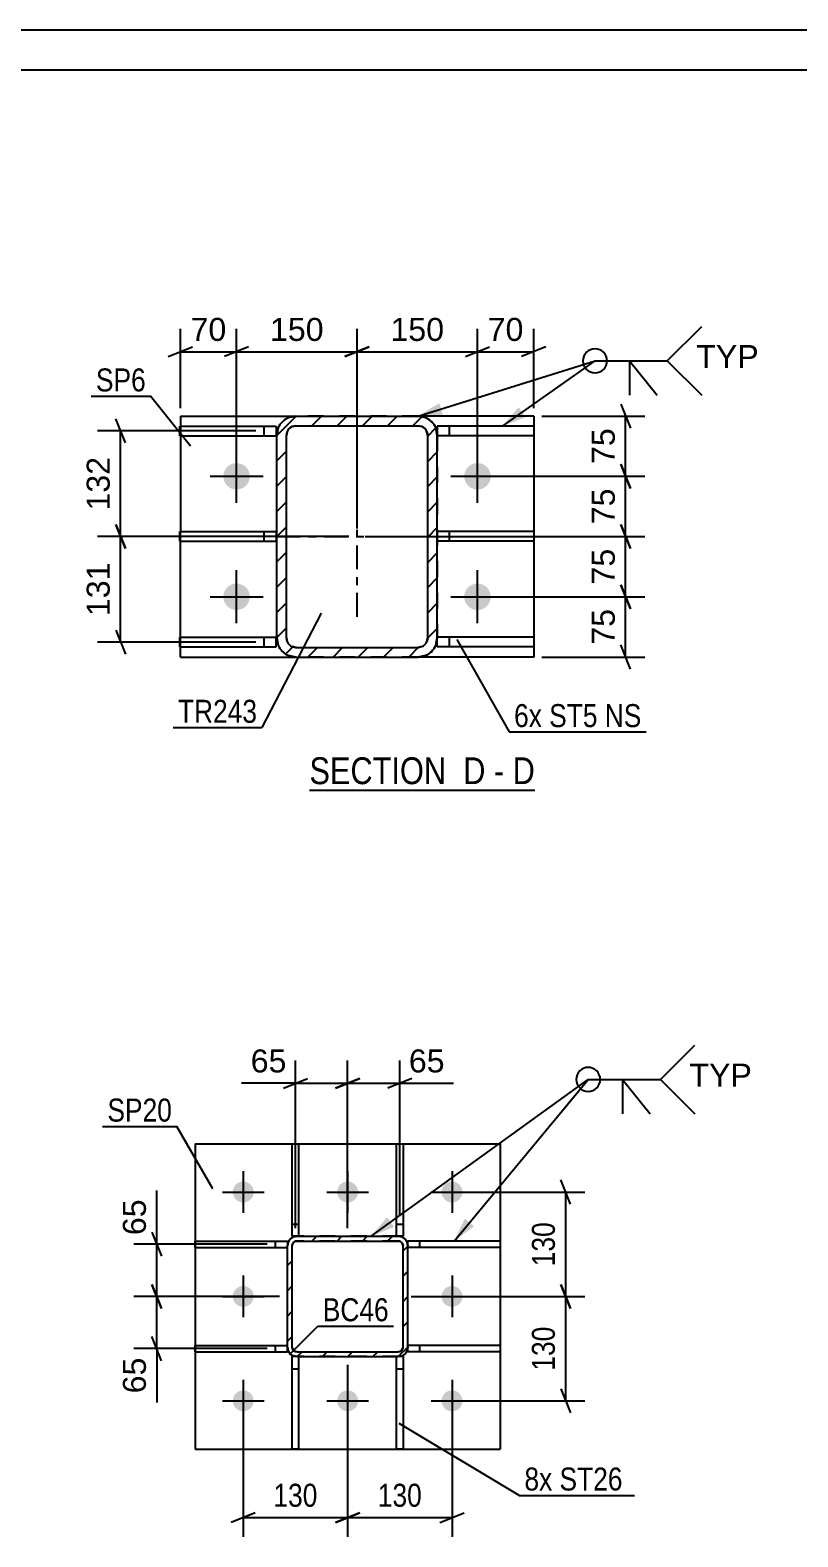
# Model space of a CAD drawing. Header units: millimetres. Extents: x 0 to 841, y 0 to 594.
# Drawn here: x 483.8 to 579.4, y 406.4 to 594 of the extents above; entities that cross this region are included whole.
import ezdxf

# ---------------------------------------------------------------- set-up
doc = ezdxf.new("R2010")
doc.units = ezdxf.units.MM
doc.linetypes.add('DXK_LINE_DOT2', pattern=[3.9198, 1.9599, -1.9599])
doc.linetypes.add('DXK_LINE_DOT3', pattern=[5.9187, 2.979, -0.9799, 0.9799, -0.9799])
doc.styles.add('Arial', font='arial.ttf', dxfattribs={"height": 0.2})
doc.styles.add('Arial Narrow', font='ARIALN.TTF', dxfattribs={"height": 0.2})

# ---------------------------------------------------------------- blocks, each defined once
blk = doc.blocks.new('Unknown-318891679-1129')
at = {"color": 5, "linetype": 'Continuous'}
for p, q in [((841, 594), (0, 594)), ((836, 589), (5, 589))]:
    blk.add_line(p, q, dxfattribs=at)
blk = doc.blocks.new('Unknown-318891679-14 - 6816')
at = {"color": 6, "linetype": 'Continuous'}
blk.add_line((518.62, 499.36), (546.69, 499.36), dxfattribs=at)
at = {"color": 0, "linetype": 'Continuous'}
for points in [[(536.72, 500.11), (536.72, 503.61), (518.62, 503.61), (518.62, 500.11)], [(540.54, 500.11), (540.54, 503.61), (537.77, 503.61), (537.77, 500.11)], [(542.87, 500.11), (542.87, 503.61), (541.59, 503.61), (541.59, 500.11)], [(546.69, 500.11), (546.69, 503.61), (543.92, 503.61), (543.92, 500.11)]]:
    blk.add_wipeout(points, dxfattribs=at)
at = {"color": 7, "linetype": 'Continuous', "style": 'Arial Narrow'}
for s, p in [('SECTION ', (518.62, 500.11)), ('D', (537.77, 500.11)), ('D', (543.92, 500.11)), ('-', (541.59, 500.11))]:
    blk.add_text(s, height=3.34, dxfattribs=at).set_placement(p)
blk = doc.blocks.new('Part-318891679-2242 - 2132')
at = {"color": 2, "linetype": 'Continuous'}
for p, q in [((516.47, 417.32), (516.47, 428.82)), ((517.07, 428.82), (516.47, 428.82)), ((517.27, 428.82), (517.27, 417.32)), ((517.27, 417.32), (516.47, 417.32))]:
    blk.add_line(p, q, dxfattribs=at)
at = {"color": 7, "linetype": 'DXK_LINE_DOT2'}
for p, q in [((517.27, 428.82), (517.07, 428.82)), ((516.47, 427.32), (517.27, 427.32))]:
    blk.add_line(p, q, dxfattribs=at)
blk = doc.blocks.new('Part-318891679-2154 - 2132')
at = {"linetype": 'Continuous'}
h = blk.add_hatch(dxfattribs=at)
h.set_pattern_fill('', scale=0.7, style=0, pattern_type=0)
h.set_pattern_definition([(45, (529.6701, 428.8222), (-1.57154, 1.57154), [])])
h.paths.add_polyline_path([(517.07, 428.82), (529.67, 428.82), (530.13, 428.91), (530.52, 429.17), (530.78, 429.56), (530.87, 430.02), (530.87, 442.62), (530.78, 443.08), (530.52, 443.47), (530.13, 443.73), (529.67, 443.82), (517.07, 443.82), (516.61, 443.73), (516.22, 443.47), (515.96, 443.08), (515.87, 442.62), (515.87, 430.02), (515.96, 429.56), (516.22, 429.17), (516.61, 428.91)])
h.paths.add_polyline_path([(516.52, 429.79), (516.47, 430.02), (516.47, 442.62), (516.52, 442.85), (516.65, 443.05), (516.84, 443.18), (517.07, 443.22), (529.67, 443.22), (529.9, 443.18), (530.09, 443.05), (530.22, 442.85), (530.27, 442.62), (530.27, 430.02), (530.22, 429.79), (530.09, 429.6), (529.9, 429.47), (529.67, 429.42), (517.07, 429.42), (516.84, 429.47), (516.65, 429.6)])
at = {"color": 7, "linetype": 'DXK_LINE_DOT2'}
for p, q in [((515.87, 442.62), (515.96, 443.08)), ((516.52, 442.85), (516.47, 442.62)), ((516.65, 443.05), (516.52, 442.85)), ((516.61, 443.73), (517.07, 443.82)), ((516.84, 443.18), (516.65, 443.05)), ((517.07, 443.22), (516.84, 443.18)), ((529.67, 443.82), (517.07, 443.82)), ((529.67, 443.22), (517.07, 443.22)), ((529.67, 443.82), (530.13, 443.73)), ((529.9, 443.18), (529.67, 443.22)), ((530.09, 443.05), (529.9, 443.18)), ((530.22, 442.85), (530.09, 443.05)), ((530.27, 442.62), (530.22, 442.85)), ((530.78, 443.08), (530.87, 442.62)), ((515.87, 430.02), (515.87, 442.62)), ((516.47, 430.02), (516.47, 442.62)), ((530.27, 430.02), (530.27, 442.62)), ((530.87, 430.02), (530.87, 442.62)), ((515.96, 429.56), (515.87, 430.02)), ((516.47, 430.02), (516.52, 429.79)), ((516.52, 429.79), (516.65, 429.6)), ((530.09, 429.6), (530.22, 429.79)), ((530.22, 429.79), (530.27, 430.02)), ((530.87, 430.02), (530.78, 429.56)), ((517.07, 428.82), (516.61, 428.91)), ((516.65, 429.6), (516.84, 429.47)), ((516.84, 429.47), (517.07, 429.42)), ((517.07, 429.42), (529.67, 429.42)), ((529.67, 428.82), (517.07, 428.82)), ((529.67, 429.42), (529.9, 429.47)), ((530.13, 428.91), (529.67, 428.82)), ((529.9, 429.47), (530.09, 429.6))]:
    blk.add_line(p, q, dxfattribs=at)
at = {"color": 2, "linetype": 'Continuous'}
for p, q in [((515.96, 443.08), (515.87, 442.62)), ((516.47, 442.62), (516.52, 442.85)), ((516.52, 442.85), (516.65, 443.05)), ((517.07, 443.82), (516.61, 443.73)), ((516.65, 443.05), (516.84, 443.18)), ((516.84, 443.18), (517.07, 443.22)), ((517.07, 443.82), (529.67, 443.82)), ((517.07, 443.22), (529.67, 443.22)), ((530.13, 443.73), (529.67, 443.82)), ((529.67, 443.22), (529.9, 443.18)), ((529.9, 443.18), (530.09, 443.05)), ((530.09, 443.05), (530.22, 442.85)), ((530.22, 442.85), (530.27, 442.62)), ((530.87, 442.62), (530.78, 443.08)), ((515.87, 430.02), (515.87, 442.62)), ((516.47, 430.02), (516.47, 442.62)), ((530.27, 430.02), (530.27, 442.62)), ((530.87, 430.02), (530.87, 442.62)), ((515.87, 430.02), (515.96, 429.56)), ((516.52, 429.79), (516.47, 430.02)), ((516.65, 429.6), (516.52, 429.79)), ((530.22, 429.79), (530.09, 429.6)), ((530.27, 430.02), (530.22, 429.79)), ((530.78, 429.56), (530.87, 430.02)), ((516.61, 428.91), (517.07, 428.82)), ((516.84, 429.47), (516.65, 429.6)), ((517.07, 429.42), (516.84, 429.47)), ((517.07, 429.42), (529.67, 429.42)), ((517.07, 428.82), (529.67, 428.82)), ((529.9, 429.47), (529.67, 429.42)), ((529.67, 428.82), (530.13, 428.91)), ((530.09, 429.6), (529.9, 429.47))]:
    blk.add_line(p, q, dxfattribs=at)
at = {"color": 7, "linetype": 'DXK_LINE_DOT3'}
blk.add_line((523.37, 436.32), (523.37, 436.32), dxfattribs=at)
at = {"color": 7, "linetype": 'DXK_LINE_DOT2'}
for centre, start, end in [((517.07, 442.62), 112.5, 157.5), ((529.67, 442.62), 22.5, 67.5), ((517.07, 430.02), 202.5, 247.5), ((529.67, 430.02), 292.5, 337.5)]:
    blk.add_arc(centre, 1.2, start, end, dxfattribs=at)
at = {"color": 2, "linetype": 'Continuous'}
for centre, start, end in [((517.07, 442.62), 112.5, 157.5), ((529.67, 442.62), 22.5, 67.5), ((517.07, 430.02), 202.5, 247.5), ((529.67, 430.02), 292.5, 337.5)]:
    blk.add_arc(centre, 1.2, start, end, dxfattribs=at)
blk = doc.blocks.new('Part-318891679-2247 - 2132')
at = {"color": 2, "linetype": 'Continuous'}
for p, q in [((529.47, 443.82), (529.47, 455.32)), ((529.47, 455.32), (530.27, 455.32)), ((530.27, 455.32), (530.27, 443.82)), ((530.27, 443.82), (529.67, 443.82))]:
    blk.add_line(p, q, dxfattribs=at)
at = {"color": 7, "linetype": 'DXK_LINE_DOT2'}
for p, q in [((529.47, 445.32), (530.27, 445.32)), ((529.67, 443.82), (529.47, 443.82))]:
    blk.add_line(p, q, dxfattribs=at)
blk = doc.blocks.new('Part-318891679-2171 - 2132')
at = {"color": 2, "linetype": 'Continuous'}
for p, q in [((504.37, 455.32), (542.37, 455.32)), ((504.37, 455.32), (504.37, 417.32)), ((542.37, 455.32), (542.37, 417.32)), ((504.37, 417.32), (542.37, 417.32))]:
    blk.add_line(p, q, dxfattribs=at)
blk = doc.blocks.new('Part-318891679-2237 - 2132')
at = {"color": 2, "linetype": 'Continuous'}
for p, q in [((529.47, 417.32), (529.47, 428.82)), ((530.27, 428.82), (529.67, 428.82)), ((530.27, 428.82), (530.27, 417.32)), ((530.27, 417.32), (529.47, 417.32))]:
    blk.add_line(p, q, dxfattribs=at)
at = {"color": 7, "linetype": 'DXK_LINE_DOT2'}
for p, q in [((529.67, 428.82), (529.47, 428.82)), ((529.47, 427.32), (530.27, 427.32))]:
    blk.add_line(p, q, dxfattribs=at)
blk = doc.blocks.new('Part-318891679-2252 - 2132')
at = {"color": 2, "linetype": 'Continuous'}
for p, q in [((516.47, 443.82), (516.47, 455.32)), ((516.47, 455.32), (517.27, 455.32)), ((517.27, 455.32), (517.27, 443.82)), ((517.07, 443.82), (516.47, 443.82))]:
    blk.add_line(p, q, dxfattribs=at)
at = {"color": 7, "linetype": 'DXK_LINE_DOT2'}
for p, q in [((516.47, 445.32), (517.27, 445.32)), ((517.27, 443.82), (517.07, 443.82))]:
    blk.add_line(p, q, dxfattribs=at)
blk = doc.blocks.new('Part-318891679-2257 - 2132')
at = {"color": 2, "linetype": 'Continuous'}
for p, q in [((542.37, 430.22), (530.87, 430.22)), ((530.87, 429.42), (530.87, 430.02)), ((542.37, 430.22), (542.37, 429.42)), ((542.37, 429.42), (530.87, 429.42))]:
    blk.add_line(p, q, dxfattribs=at)
at = {"color": 7, "linetype": 'DXK_LINE_DOT2'}
for p, q in [((530.87, 430.02), (530.87, 430.22)), ((532.37, 429.42), (532.37, 430.22))]:
    blk.add_line(p, q, dxfattribs=at)
blk = doc.blocks.new('Part-318891679-2262 - 2132')
at = {"color": 2, "linetype": 'Continuous'}
for p, q in [((542.37, 443.22), (530.87, 443.22)), ((530.87, 442.62), (530.87, 443.22)), ((542.37, 443.22), (542.37, 442.42)), ((542.37, 442.42), (530.87, 442.42))]:
    blk.add_line(p, q, dxfattribs=at)
at = {"color": 7, "linetype": 'DXK_LINE_DOT2'}
for p, q in [((532.37, 442.42), (532.37, 443.22)), ((530.87, 442.42), (530.87, 442.62))]:
    blk.add_line(p, q, dxfattribs=at)
blk = doc.blocks.new('Part-318891679-2267 - 2132')
at = {"color": 2, "linetype": 'Continuous'}
for p, q in [((504.37, 429.42), (504.37, 430.22)), ((504.37, 430.22), (515.87, 430.22)), ((515.87, 429.42), (515.87, 430.02)), ((504.37, 429.42), (515.87, 429.42))]:
    blk.add_line(p, q, dxfattribs=at)
at = {"color": 7, "linetype": 'DXK_LINE_DOT2'}
for p, q in [((514.37, 429.42), (514.37, 430.22)), ((515.87, 430.02), (515.87, 430.22))]:
    blk.add_line(p, q, dxfattribs=at)
blk = doc.blocks.new('Part-318891679-2272 - 2132')
at = {"color": 2, "linetype": 'Continuous'}
for p, q in [((504.37, 442.42), (504.37, 443.22)), ((504.37, 443.22), (515.87, 443.22)), ((515.87, 443.22), (515.87, 442.62)), ((504.37, 442.42), (515.87, 442.42))]:
    blk.add_line(p, q, dxfattribs=at)
at = {"color": 7, "linetype": 'DXK_LINE_DOT2'}
for p, q in [((514.37, 442.42), (514.37, 443.22)), ((515.87, 442.42), (515.87, 442.62))]:
    blk.add_line(p, q, dxfattribs=at)
blk = doc.blocks.new('Bolt-318891679-2277 - 2132')
at = {"linetype": 'Continuous'}
for points in [[(511.67, 449.32, -1), (509.07, 449.32, -1)], [(524.67, 449.32, -1), (522.07, 449.32, -1)], [(537.67, 449.32, -1), (535.07, 449.32, -1)], [(511.67, 436.32, -1), (509.07, 436.32, -1)], [(537.67, 436.32, -1), (535.07, 436.32, -1)], [(511.67, 423.32, -1), (509.07, 423.32, -1)], [(524.67, 423.32, -1), (522.07, 423.32, -1)], [(537.67, 423.32, -1), (535.07, 423.32, -1)]]:
    blk.add_hatch(color=1, dxfattribs=at).paths.add_polyline_path(points)
at = {"color": 1, "linetype": 'Continuous'}
for p, q in [((510.37, 451.92), (510.37, 446.72)), ((523.37, 451.92), (523.37, 446.72)), ((536.37, 451.92), (536.37, 446.72)), ((507.77, 449.32), (512.97, 449.32)), ((520.77, 449.32), (525.97, 449.32)), ((533.77, 449.32), (538.97, 449.32)), ((510.37, 438.92), (510.37, 433.72)), ((536.37, 438.92), (536.37, 433.72)), ((507.77, 436.32), (512.97, 436.32)), ((533.77, 436.32), (538.97, 436.32)), ((510.37, 425.92), (510.37, 420.72)), ((523.37, 425.92), (523.37, 420.72)), ((536.37, 425.92), (536.37, 420.72)), ((507.77, 423.32), (512.97, 423.32)), ((520.77, 423.32), (525.97, 423.32)), ((533.77, 423.32), (538.97, 423.32))]:
    blk.add_line(p, q, dxfattribs=at)
blk = doc.blocks.new('Part-318891679-6892 - 6816')
at = {"color": 2, "linetype": 'Continuous'}
for p, q in [((502.46, 530.35), (502.46, 531.55)), ((502.46, 531.55), (514.46, 531.55)), ((514.46, 531.55), (514.46, 530.35)), ((502.46, 530.35), (514.46, 530.35))]:
    blk.add_line(p, q, dxfattribs=at)
at = {"color": 7, "linetype": 'DXK_LINE_DOT2'}
blk.add_line((512.96, 530.35), (512.96, 531.55), dxfattribs=at)
blk = doc.blocks.new('Part-318891679-6884 - 6816')
at = {"linetype": 'Continuous'}
h = blk.add_hatch(dxfattribs=at)
h.set_pattern_fill('', scale=0.7, style=0, pattern_type=0)
h.set_pattern_definition([(45, (534.3557, 544.46), (-1.57154, 1.57154), [])])
h.paths.add_polyline_path([(534.54, 543.54), (534.36, 544.46), (533.84, 545.24), (533.06, 545.76), (532.14, 545.94), (516.94, 545.94), (516.02, 545.76), (515.24, 545.24), (514.72, 544.46), (514.54, 543.54), (514.54, 518.34), (514.72, 517.42), (515.24, 516.64), (516.02, 516.12), (516.94, 515.94), (532.14, 515.94), (533.06, 516.12), (533.84, 516.64), (534.36, 517.42), (534.54, 518.34)])
h.paths.add_polyline_path([(533.25, 517.88), (532.99, 517.49), (532.6, 517.23), (532.14, 517.14), (516.94, 517.14), (516.48, 517.23), (516.09, 517.49), (515.83, 517.88), (515.74, 518.34), (515.74, 543.54), (515.83, 544), (516.09, 544.39), (516.48, 544.65), (516.94, 544.74), (532.14, 544.74), (532.6, 544.65), (532.99, 544.39), (533.25, 544), (533.34, 543.54), (533.34, 518.34)])
at = {"color": 7, "linetype": 'DXK_LINE_DOT2'}
for p, q in [((514.54, 543.54), (514.72, 544.46)), ((516.02, 545.76), (516.94, 545.94)), ((516.94, 544.74), (516.48, 544.65)), ((516.94, 545.94), (532.14, 545.94)), ((516.94, 544.74), (532.14, 544.74)), ((532.14, 545.94), (533.06, 545.76)), ((532.6, 544.65), (532.14, 544.74)), ((534.36, 544.46), (534.54, 543.54)), ((514.54, 518.34), (514.54, 543.54)), ((515.83, 544), (515.74, 543.54)), ((515.74, 518.34), (515.74, 543.54)), ((533.34, 543.54), (533.25, 544)), ((533.34, 518.34), (533.34, 543.54)), ((534.54, 543.54), (534.54, 518.34)), ((514.72, 517.42), (514.54, 518.34)), ((515.74, 518.34), (515.83, 517.88)), ((533.25, 517.88), (533.34, 518.34)), ((534.54, 518.34), (534.36, 517.42)), ((516.94, 515.94), (516.02, 516.12)), ((516.48, 517.23), (516.94, 517.14)), ((516.94, 517.14), (532.14, 517.14)), ((532.14, 517.14), (532.6, 517.23)), ((533.06, 516.12), (532.14, 515.94)), ((516.94, 515.94), (532.14, 515.94))]:
    blk.add_line(p, q, dxfattribs=at)
at = {"color": 2, "linetype": 'Continuous'}
for p, q in [((514.72, 544.46), (514.54, 543.54)), ((516.94, 545.94), (516.02, 545.76)), ((516.48, 544.65), (516.94, 544.74)), ((516.94, 545.94), (532.14, 545.94)), ((516.94, 544.74), (532.14, 544.74)), ((533.06, 545.76), (532.14, 545.94)), ((532.14, 544.74), (532.6, 544.65)), ((534.54, 543.54), (534.36, 544.46)), ((514.54, 518.34), (514.54, 543.54)), ((515.74, 543.54), (515.83, 544)), ((515.74, 518.34), (515.74, 543.54)), ((533.25, 544), (533.34, 543.54)), ((533.34, 518.34), (533.34, 543.54)), ((534.54, 518.34), (534.54, 543.54)), ((514.54, 518.34), (514.72, 517.42)), ((515.83, 517.88), (515.74, 518.34)), ((533.34, 518.34), (533.25, 517.88)), ((534.36, 517.42), (534.54, 518.34)), ((516.02, 516.12), (516.94, 515.94)), ((516.94, 517.14), (516.48, 517.23)), ((516.94, 517.14), (532.14, 517.14)), ((532.6, 517.23), (532.14, 517.14)), ((532.14, 515.94), (533.06, 516.12)), ((516.94, 515.94), (532.14, 515.94))]:
    blk.add_line(p, q, dxfattribs=at)
at = {"color": 7, "linetype": 'DXK_LINE_DOT3'}
for p, q in [((524.54, 520.94), (524.54, 540.94)), ((514.54, 530.94), (534.54, 530.94))]:
    blk.add_line(p, q, dxfattribs=at)
at = {"color": 7, "linetype": 'DXK_LINE_DOT2'}
for centre, radius, start, end in [((516.94, 543.54), 2.4, 112.5, 157.5), ((516.94, 543.54), 1.2, 112.5, 157.5), ((532.14, 543.54), 1.2, 22.5, 67.5), ((532.14, 543.54), 2.4, 22.5, 67.5), ((516.94, 518.34), 1.2, 202.5, 247.5), ((532.14, 518.34), 1.2, 292.5, 337.5), ((516.94, 518.34), 2.4, 202.5, 247.5), ((532.14, 518.34), 2.4, 292.5, 337.5)]:
    blk.add_arc(centre, radius, start, end, dxfattribs=at)
at = {"color": 2, "linetype": 'Continuous'}
for centre, radius, start, end in [((516.94, 543.54), 2.4, 112.5, 157.5), ((516.94, 543.54), 1.2, 112.5, 157.5), ((532.14, 543.54), 1.2, 22.5, 67.5), ((532.14, 543.54), 2.4, 22.5, 67.5), ((516.94, 518.34), 1.2, 202.5, 247.5), ((532.14, 518.34), 1.2, 292.5, 337.5), ((516.94, 518.34), 2.4, 202.5, 247.5), ((532.14, 518.34), 2.4, 292.5, 337.5)]:
    blk.add_arc(centre, radius, start, end, dxfattribs=at)
blk = doc.blocks.new('Part-318891679-6848 - 6816')
at = {"color": 2, "linetype": 'Continuous'}
for p, q in [((502.46, 517.2), (502.46, 518.4)), ((502.46, 518.4), (514.46, 518.4)), ((514.46, 517.2), (514.46, 518.4)), ((502.46, 517.2), (514.46, 517.2))]:
    blk.add_line(p, q, dxfattribs=at)
at = {"color": 7, "linetype": 'DXK_LINE_DOT2'}
blk.add_line((512.96, 517.2), (512.96, 518.4), dxfattribs=at)
blk = doc.blocks.new('Part-318891679-6853 - 6816')
at = {"color": 2, "linetype": 'Continuous'}
for p, q in [((502.46, 543.5), (502.46, 544.7)), ((502.46, 544.7), (514.46, 544.7)), ((514.46, 544.7), (514.46, 543.5)), ((502.46, 543.5), (514.46, 543.5))]:
    blk.add_line(p, q, dxfattribs=at)
at = {"color": 7, "linetype": 'DXK_LINE_DOT2'}
blk.add_line((512.96, 543.5), (512.96, 544.7), dxfattribs=at)
blk = doc.blocks.new('Bolt-318891679-6858 - 6816')
at = {"linetype": 'Continuous'}
for points in [[(507.89, 538.44, -1), (511.19, 538.44, -1)], [(537.89, 538.44, -1), (541.19, 538.44, -1)], [(507.89, 523.44, -1), (511.19, 523.44, -1)], [(537.89, 523.44, -1), (541.19, 523.44, -1)]]:
    blk.add_hatch(color=1, dxfattribs=at).paths.add_polyline_path(points)
at = {"color": 1, "linetype": 'Continuous'}
for p, q in [((509.54, 535.14), (509.54, 541.74)), ((539.54, 535.14), (539.54, 541.74)), ((506.24, 538.44), (512.84, 538.44)), ((536.24, 538.44), (542.84, 538.44)), ((509.54, 520.14), (509.54, 526.74)), ((539.54, 520.14), (539.54, 526.74)), ((506.24, 523.44), (512.84, 523.44)), ((536.24, 523.44), (542.84, 523.44))]:
    blk.add_line(p, q, dxfattribs=at)
blk = doc.blocks.new('Part-318891679-6897 - 6816')
at = {"color": 2, "linetype": 'Continuous'}
for p, q in [((546.54, 518.4), (534.54, 518.4)), ((534.54, 517.2), (534.54, 518.34)), ((546.54, 518.4), (546.54, 517.2)), ((546.54, 517.2), (534.54, 517.2))]:
    blk.add_line(p, q, dxfattribs=at)
at = {"color": 7, "linetype": 'DXK_LINE_DOT2'}
for p, q in [((534.54, 518.34), (534.54, 518.4)), ((534.54, 518.4), (534.54, 518.34)), ((536.04, 517.2), (536.04, 518.4))]:
    blk.add_line(p, q, dxfattribs=at)
blk = doc.blocks.new('Part-318891679-6902 - 6816')
at = {"color": 2, "linetype": 'Continuous'}
for p, q in [((546.54, 544.7), (534.54, 544.7)), ((534.54, 544.7), (534.54, 543.54)), ((546.54, 544.7), (546.54, 543.5)), ((546.54, 543.5), (534.54, 543.5))]:
    blk.add_line(p, q, dxfattribs=at)
at = {"color": 7, "linetype": 'DXK_LINE_DOT2'}
for p, q in [((536.04, 543.5), (536.04, 544.7)), ((534.54, 543.54), (534.54, 543.5))]:
    blk.add_line(p, q, dxfattribs=at)
blk = doc.blocks.new('Part-318891679-6907 - 6816')
at = {"color": 2, "linetype": 'Continuous'}
for p, q in [((546.54, 531.55), (534.54, 531.55)), ((546.54, 531.55), (546.54, 530.35)), ((546.54, 530.35), (534.54, 530.35))]:
    blk.add_line(p, q, dxfattribs=at)
at = {"color": 7, "linetype": 'DXK_LINE_DOT2'}
for p, q in [((534.54, 531.55), (534.54, 530.35)), ((536.04, 530.35), (536.04, 531.55))]:
    blk.add_line(p, q, dxfattribs=at)
blk = doc.blocks.new('Part-318891679-6912 - 6816')
at = {"color": 2, "linetype": 'Continuous'}
for p, q in [((502.54, 545.94), (502.54, 544.7)), ((502.54, 545.94), (516.94, 545.94)), ((546.54, 545.94), (532.14, 545.94)), ((546.54, 545.94), (546.54, 515.94)), ((502.54, 543.5), (502.54, 531.55)), ((502.54, 518.4), (502.54, 530.35)), ((502.54, 515.94), (502.54, 517.2)), ((502.54, 515.94), (516.94, 515.94)), ((546.54, 515.94), (532.14, 515.94))]:
    blk.add_line(p, q, dxfattribs=at)
at = {"color": 7, "linetype": 'DXK_LINE_DOT2'}
for p, q in [((502.54, 545.94), (502.54, 530.35)), ((502.54, 544.7), (502.54, 543.5)), ((532.14, 545.94), (516.94, 545.94)), ((502.54, 530.35), (502.54, 531.55)), ((502.54, 517.2), (502.54, 518.4)), ((532.14, 515.94), (516.94, 515.94))]:
    blk.add_line(p, q, dxfattribs=at)
blk = doc.blocks.new('StraightDimension-318891679-2313 - 2132')
at = {"color": 7, "linetype": 'Continuous'}
for p, q in [((499, 437.82), (500.2, 434.82)), ((514.87, 436.32), (496.75, 436.32)), ((499.6, 429.82), (499.6, 436.32)), ((513.37, 429.82), (496.75, 429.82)), ((500.2, 428.32), (499, 431.32))]:
    blk.add_line(p, q, dxfattribs=at)
at = {"color": 0}
blk.add_wipeout([(498.85, 429.3), (494.65, 429.3), (494.65, 423.65), (498.85, 423.65)], dxfattribs=at)
at = {"color": 7, "linetype": 'Continuous'}
blk.add_line((499.6, 429.82), (499.6, 423.12), dxfattribs=at)
blk.add_line((499.6, 429.82), (499.6, 423.12), dxfattribs=at)
at = {"color": 3, "style": 'Arial'}
blk.add_text('65', height=2.865, rotation=90.0002, dxfattribs=at).set_placement((498.25, 424.25))
blk = doc.blocks.new('StraightDimension-318891679-11629 - 2132')
at = {"color": 7, "linetype": 'Continuous'}
for p, q in [((551.13, 447.82), (549.93, 450.82)), ((537.37, 449.32), (552.93, 449.32)), ((550.53, 436.32), (550.53, 449.32)), ((549.93, 437.82), (551.13, 434.82)), ((531.27, 436.32), (552.93, 436.32))]:
    blk.add_line(p, q, dxfattribs=at)
at = {"color": 0}
blk.add_wipeout([(549.78, 446.16), (545.58, 446.16), (545.58, 439.48), (549.78, 439.48)], dxfattribs=at)
at = {"color": 3, "style": 'Arial Narrow'}
blk.add_text('130', height=2.863, rotation=90.0002, dxfattribs=at).set_placement((549.18, 440.08))
blk = doc.blocks.new('StraightDimension-318891679-2307 - 2132')
at = {"color": 7, "linetype": 'Continuous'}
for p, q in [((513.37, 442.82), (496.75, 442.82)), ((499, 444.32), (500.2, 441.32)), ((499.6, 436.32), (499.6, 442.82)), ((500.2, 434.82), (499, 437.82)), ((514.87, 436.32), (496.75, 436.32))]:
    blk.add_line(p, q, dxfattribs=at)
at = {"color": 0}
blk.add_wipeout([(498.85, 448.99), (494.65, 448.99), (494.65, 443.35), (498.85, 443.35)], dxfattribs=at)
at = {"color": 7, "linetype": 'Continuous'}
blk.add_line((499.6, 442.82), (499.6, 449.52), dxfattribs=at)
blk.add_line((499.6, 442.82), (499.6, 449.52), dxfattribs=at)
at = {"color": 3, "style": 'Arial'}
blk.add_text('65', height=2.865, rotation=90.0002, dxfattribs=at).set_placement((498.25, 443.95))
blk = doc.blocks.new('StraightDimension-318891679-11612 - 2132')
at = {"color": 7, "linetype": 'Continuous'}
for p, q in [((523.37, 427.82), (523.37, 406.38)), ((536.37, 422.32), (536.37, 406.38)), ((524.87, 409.38), (521.87, 408.18)), ((534.87, 408.18), (537.87, 409.38)), ((523.37, 408.78), (536.37, 408.78))]:
    blk.add_line(p, q, dxfattribs=at)
at = {"color": 0}
blk.add_wipeout([(533.21, 409.53), (533.21, 413.73), (526.53, 413.73), (526.53, 409.53)], dxfattribs=at)
at = {"color": 3, "style": 'Arial Narrow'}
blk.add_text('130', height=2.863, dxfattribs=at).set_placement((527.13, 410.13))
blk = doc.blocks.new('StraightDimension-318891679-11630 - 2132')
at = {"color": 7, "linetype": 'Continuous'}
for p, q in [((551.13, 434.82), (549.93, 437.82)), ((531.27, 436.32), (552.93, 436.32)), ((550.53, 423.32), (550.53, 436.32)), ((549.93, 424.82), (551.13, 421.82)), ((537.37, 423.32), (552.93, 423.32))]:
    blk.add_line(p, q, dxfattribs=at)
at = {"color": 0}
blk.add_wipeout([(549.78, 433.16), (545.58, 433.16), (545.58, 426.48), (549.78, 426.48)], dxfattribs=at)
at = {"color": 3, "style": 'Arial Narrow'}
blk.add_text('130', height=2.863, rotation=90.0002, dxfattribs=at).set_placement((549.18, 427.08))
blk = doc.blocks.new('StraightDimension-318891679-2297 - 2132')
at = {"color": 7, "linetype": 'Continuous'}
for p, q in [((516.87, 444.82), (516.87, 465.71)), ((523.37, 444.82), (523.37, 465.71)), ((515.37, 462.26), (518.37, 463.46)), ((524.87, 463.46), (521.87, 462.26)), ((516.87, 462.86), (523.37, 462.86))]:
    blk.add_line(p, q, dxfattribs=at)
at = {"color": 0}
blk.add_wipeout([(516.35, 463.61), (516.35, 467.81), (510.7, 467.81), (510.7, 463.61)], dxfattribs=at)
at = {"color": 7, "linetype": 'Continuous'}
blk.add_line((516.87, 462.86), (510.17, 462.86), dxfattribs=at)
blk.add_line((516.87, 462.86), (510.17, 462.86), dxfattribs=at)
at = {"color": 3, "style": 'Arial'}
blk.add_text('65', height=2.865, dxfattribs=at).set_placement((511.3, 464.21))
blk = doc.blocks.new('StraightDimension-318891679-2302 - 2132')
at = {"color": 7, "linetype": 'Continuous'}
for p, q in [((523.37, 444.82), (523.37, 465.71)), ((529.87, 446.32), (529.87, 465.71)), ((521.87, 462.26), (524.87, 463.46)), ((531.37, 463.46), (528.37, 462.26)), ((523.37, 462.86), (529.87, 462.86))]:
    blk.add_line(p, q, dxfattribs=at)
at = {"color": 0}
blk.add_wipeout([(536.04, 463.61), (536.04, 467.81), (530.39, 467.81), (530.39, 463.61)], dxfattribs=at)
at = {"color": 7, "linetype": 'Continuous'}
blk.add_line((529.87, 462.86), (536.57, 462.86), dxfattribs=at)
blk.add_line((529.87, 462.86), (536.57, 462.86), dxfattribs=at)
at = {"color": 3, "style": 'Arial'}
blk.add_text('65', height=2.865, dxfattribs=at).set_placement((530.99, 464.21))
blk = doc.blocks.new('StraightDimension-318891679-11613 - 2132')
at = {"color": 7, "linetype": 'Continuous'}
for p, q in [((523.37, 427.82), (523.37, 406.38)), ((510.37, 422.32), (510.37, 406.38)), ((511.87, 409.38), (508.87, 408.18)), ((521.87, 408.18), (524.87, 409.38)), ((510.37, 408.78), (523.37, 408.78))]:
    blk.add_line(p, q, dxfattribs=at)
at = {"color": 0}
blk.add_wipeout([(520.21, 409.53), (520.21, 413.73), (513.53, 413.73), (513.53, 409.53)], dxfattribs=at)
at = {"color": 3, "style": 'Arial Narrow'}
blk.add_text('130', height=2.863, dxfattribs=at).set_placement((514.13, 410.13))
blk = doc.blocks.new('StraightDimension-318891679-6947 - 6816')
at = {"color": 7, "linetype": 'Continuous'}
for p, q in [((502.54, 546.94), (502.54, 556.8)), ((509.54, 539.44), (509.54, 556.8)), ((501.04, 553.35), (504.04, 554.55)), ((502.54, 553.95), (509.54, 553.95)), ((511.04, 554.55), (508.04, 553.35))]:
    blk.add_line(p, q, dxfattribs=at)
at = {"color": 0}
blk.add_wipeout([(508.86, 554.7), (508.86, 558.9), (503.21, 558.9), (503.21, 554.7)], dxfattribs=at)
at = {"color": 3, "style": 'Arial'}
blk.add_text('70', height=2.865, dxfattribs=at).set_placement((503.81, 555.3))
blk = doc.blocks.new('StraightDimension-318891679-7023 - 6816')
at = {"color": 7, "linetype": 'Continuous'}
for p, q in [((557.39, 539.94), (558.59, 536.94)), ((540.54, 538.44), (560.39, 538.44)), ((557.99, 530.94), (557.99, 538.44)), ((558.59, 529.44), (557.39, 532.44)), ((525.54, 530.94), (560.39, 530.94))]:
    blk.add_line(p, q, dxfattribs=at)
at = {"color": 0}
blk.add_wipeout([(557.24, 537.52), (553.04, 537.52), (553.04, 531.87), (557.24, 531.87)], dxfattribs=at)
at = {"color": 3, "style": 'Arial'}
blk.add_text('75', height=2.865, rotation=90.0002, dxfattribs=at).set_placement((556.64, 532.47))
blk = doc.blocks.new('StraightDimension-318891679-7036 - 6816')
at = {"color": 7, "linetype": 'Continuous'}
for p, q in [((557.39, 532.44), (558.59, 529.44)), ((525.54, 530.94), (560.39, 530.94)), ((557.99, 523.44), (557.99, 530.94)), ((558.59, 521.94), (557.39, 524.94)), ((540.54, 523.44), (560.39, 523.44))]:
    blk.add_line(p, q, dxfattribs=at)
at = {"color": 0}
blk.add_wipeout([(557.24, 530.02), (553.04, 530.02), (553.04, 524.37), (557.24, 524.37)], dxfattribs=at)
at = {"color": 3, "style": 'Arial'}
blk.add_text('75', height=2.865, rotation=90.0002, dxfattribs=at).set_placement((556.64, 524.97))
blk = doc.blocks.new('StraightDimension-318891679-6980 - 6816')
at = {"color": 7, "linetype": 'Continuous'}
for p, q in [((509.54, 539.44), (509.54, 556.8)), ((524.54, 531.94), (524.54, 556.8)), ((511.04, 554.55), (508.04, 553.35)), ((509.54, 553.95), (524.54, 553.95)), ((523.04, 553.35), (526.04, 554.55))]:
    blk.add_line(p, q, dxfattribs=at)
at = {"color": 0}
blk.add_wipeout([(520.97, 554.7), (520.97, 558.9), (513.1, 558.9), (513.1, 554.7)], dxfattribs=at)
at = {"color": 3, "style": 'Arial'}
blk.add_text('150', height=2.865, dxfattribs=at).set_placement((513.7, 555.3))
blk = doc.blocks.new('StraightDimension-318891679-7003 - 6816')
at = {"color": 7, "linetype": 'Continuous'}
for p, q in [((495.69, 529.44), (494.49, 532.44)), ((523.54, 530.94), (492.24, 530.94)), ((495.09, 517.8), (495.09, 530.94)), ((494.49, 519.3), (495.69, 516.3)), ((511.96, 517.8), (492.24, 517.8))]:
    blk.add_line(p, q, dxfattribs=at)
at = {"color": 0}
blk.add_wipeout([(494.34, 528.31), (490.14, 528.31), (490.14, 520.43), (494.34, 520.43)], dxfattribs=at)
at = {"color": 3, "style": 'Arial'}
blk.add_text('131', height=2.865, rotation=90.0002, dxfattribs=at).set_placement((493.74, 521.03))
blk = doc.blocks.new('StraightDimension-318891679-6970 - 6816')
at = {"color": 7, "linetype": 'Continuous'}
for p, q in [((539.54, 539.44), (539.54, 556.8)), ((546.54, 546.94), (546.54, 556.8)), ((538.04, 553.35), (541.04, 554.55)), ((539.54, 553.95), (546.54, 553.95)), ((548.04, 554.55), (545.04, 553.35))]:
    blk.add_line(p, q, dxfattribs=at)
at = {"color": 0}
blk.add_wipeout([(545.86, 554.7), (545.86, 558.9), (540.21, 558.9), (540.21, 554.7)], dxfattribs=at)
at = {"color": 3, "style": 'Arial'}
blk.add_text('70', height=2.865, dxfattribs=at).set_placement((540.81, 555.3))
blk = doc.blocks.new('StraightDimension-318891679-6957 - 6816')
at = {"color": 7, "linetype": 'Continuous'}
for p, q in [((524.54, 531.94), (524.54, 556.8)), ((539.54, 539.44), (539.54, 556.8)), ((526.04, 554.55), (523.04, 553.35)), ((524.54, 553.95), (539.54, 553.95)), ((538.04, 553.35), (541.04, 554.55))]:
    blk.add_line(p, q, dxfattribs=at)
at = {"color": 0}
blk.add_wipeout([(535.97, 554.7), (535.97, 558.9), (528.1, 558.9), (528.1, 554.7)], dxfattribs=at)
at = {"color": 3, "style": 'Arial'}
blk.add_text('150', height=2.865, dxfattribs=at).set_placement((528.7, 555.3))
blk = doc.blocks.new('StraightDimension-318891679-6994 - 6816')
at = {"color": 7, "linetype": 'Continuous'}
for p, q in [((511.96, 544.1), (492.24, 544.1)), ((495.69, 542.6), (494.49, 545.6)), ((495.09, 530.94), (495.09, 544.1)), ((494.49, 532.44), (495.69, 529.44)), ((523.54, 530.94), (492.24, 530.94))]:
    blk.add_line(p, q, dxfattribs=at)
at = {"color": 0}
blk.add_wipeout([(494.34, 541.46), (490.14, 541.46), (490.14, 533.58), (494.34, 533.58)], dxfattribs=at)
at = {"color": 3, "style": 'Arial'}
blk.add_text('132', height=2.865, rotation=90.0002, dxfattribs=at).set_placement((493.74, 534.18))
blk = doc.blocks.new('StraightDimension-318891679-7013 - 6816')
at = {"color": 7, "linetype": 'Continuous'}
for p, q in [((557.39, 547.44), (558.59, 544.44)), ((547.54, 545.94), (560.39, 545.94)), ((557.99, 538.44), (557.99, 545.94)), ((558.59, 536.94), (557.39, 539.94)), ((540.54, 538.44), (560.39, 538.44))]:
    blk.add_line(p, q, dxfattribs=at)
at = {"color": 0}
blk.add_wipeout([(557.24, 545.02), (553.04, 545.02), (553.04, 539.37), (557.24, 539.37)], dxfattribs=at)
at = {"color": 3, "style": 'Arial'}
blk.add_text('75', height=2.865, rotation=90.0002, dxfattribs=at).set_placement((556.64, 539.97))
blk = doc.blocks.new('StraightDimension-318891679-7049 - 6816')
at = {"color": 7, "linetype": 'Continuous'}
for p, q in [((557.39, 524.94), (558.59, 521.94)), ((540.54, 523.44), (560.39, 523.44)), ((557.99, 515.94), (557.99, 523.44)), ((558.59, 514.44), (557.39, 517.44)), ((547.54, 515.94), (560.39, 515.94))]:
    blk.add_line(p, q, dxfattribs=at)
at = {"color": 0}
blk.add_wipeout([(557.24, 522.52), (553.04, 522.52), (553.04, 516.87), (557.24, 516.87)], dxfattribs=at)
at = {"color": 3, "style": 'Arial'}
blk.add_text('75', height=2.865, rotation=90.0002, dxfattribs=at).set_placement((556.64, 517.47))
blk = doc.blocks.new('Mark-318891679-2150 - 2132')
at = {"color": 0}
blk.add_wipeout([(528.5, 433.23), (528.5, 436.23), (520.28, 436.23), (520.28, 433.23)], dxfattribs=at)
blk.add_wipeout([(528.5, 433.23), (528.5, 436.23), (520.28, 436.23), (520.28, 433.23)], dxfattribs=at)
at = {"color": 30, "linetype": 'Continuous'}
for p, q in [((516.14, 429.09), (519.68, 432.63)), ((519.68, 432.63), (529.1, 432.63))]:
    blk.add_line(p, q, dxfattribs=at)
at = {"color": 3, "style": 'Arial Narrow'}
blk.add_text('BC46', height=2.863, dxfattribs=at).set_placement((520.28, 433.23))
blk = doc.blocks.new('Mark-318891679-2167 - 2132')
at = {"color": 0}
blk.add_wipeout([(501.5, 458.09), (501.5, 461.09), (493.46, 461.09), (493.46, 458.09)], dxfattribs=at)
blk.add_wipeout([(501.5, 458.09), (501.5, 461.09), (493.46, 461.09), (493.46, 458.09)], dxfattribs=at)
at = {"color": 30, "linetype": 'Continuous'}
for p in [(492.86, 457.49), (506.6, 449.7)]:
    blk.add_line(p, (502.1, 457.49), dxfattribs=at)
at = {"color": 3, "style": 'Arial Narrow'}
blk.add_text('SP20', height=2.863, dxfattribs=at).set_placement((493.46, 458.09))
blk = doc.blocks.new('WeldMark-318891679-2319 - 2132')
at = {"linetype": 'Continuous'}
for points in [[(529.17, 444.97), (526.3, 443.82), (528.29, 446.19)], [(539.11, 445.05), (536.62, 443.22), (537.96, 446.01)]]:
    blk.add_hatch(color=30, dxfattribs=at).paths.add_polyline_path(points)
at = {"color": 30, "linetype": 'Continuous'}
for p, q in [((526.3, 443.82), (553.33, 463.34)), ((536.62, 443.22), (553.33, 463.34)), ((553.33, 463.34), (562.33, 463.34))]:
    blk.add_line(p, q, dxfattribs=at)
at = {"color": 3, "linetype": 'Continuous'}
for q in [(561.04, 459.05), (557.62, 459.05)]:
    blk.add_line((557.62, 463.34), q, dxfattribs=at)
for start, end in [(90, 270), (270, 90)]:
    blk.add_arc((553.33, 463.34), 1.5, start, end, dxfattribs=at)
at = {"color": 0, "linetype": 'Continuous'}
blk.add_wipeout([(573.71, 462.44), (573.71, 465.44), (565.93, 465.44), (565.93, 462.44)], dxfattribs=at)
blk.add_wipeout([(573.71, 462.44), (573.71, 465.44), (565.93, 465.44), (565.93, 462.44)], dxfattribs=at)
at = {"color": 3, "linetype": 'Continuous'}
for q in [(566.62, 467.62), (566.62, 459.05)]:
    blk.add_line((562.33, 463.34), q, dxfattribs=at)
at = {"color": 3, "linetype": 'Continuous', "style": 'Arial'}
blk.add_text('TYP', height=2.865, dxfattribs=at).set_placement((565.93, 462.44))
blk = doc.blocks.new('MarkSet-318891679-2376 - 2132')
at = {"color": 0}
blk.add_wipeout([(548.86, 412.15), (548.86, 415.15), (545.39, 415.15), (545.39, 412.15)], dxfattribs=at)
blk.add_wipeout([(548.86, 412.15), (548.86, 415.15), (545.39, 415.15), (545.39, 412.15)], dxfattribs=at)
at = {"color": 30, "linetype": 'Continuous'}
blk.add_line((529.76, 420.54), (544.79, 411.55), dxfattribs=at)
at = {"color": 3, "style": 'Arial Narrow'}
blk.add_text('8x', height=2.863, dxfattribs=at).set_placement((545.39, 412.15))
at = {"color": 0}
blk.add_wipeout([(557.61, 412.15), (557.61, 415.15), (549.76, 415.15), (549.76, 412.15)], dxfattribs=at)
blk.add_wipeout([(557.61, 412.15), (557.61, 415.15), (549.76, 415.15), (549.76, 412.15)], dxfattribs=at)
at = {"color": 30, "linetype": 'Continuous'}
blk.add_line((544.79, 411.55), (559.11, 411.55), dxfattribs=at)
at = {"color": 3, "style": 'Arial Narrow'}
blk.add_text('ST26', height=2.863, dxfattribs=at).set_placement((549.76, 412.15))
blk = doc.blocks.new('Mark-318891679-6880 - 6816')
at = {"color": 0}
blk.add_wipeout([(512.1, 507.75), (512.1, 510.75), (502.24, 510.75), (502.24, 507.75)], dxfattribs=at)
blk.add_wipeout([(512.1, 507.75), (512.1, 510.75), (502.24, 510.75), (502.24, 507.75)], dxfattribs=at)
at = {"color": 30, "linetype": 'Continuous'}
for p in [(520.09, 521.39), (501.64, 507.15)]:
    blk.add_line(p, (512.7, 507.15), dxfattribs=at)
at = {"color": 3, "style": 'Arial Narrow'}
blk.add_text('TR243', height=2.863, dxfattribs=at).set_placement((502.24, 507.75))
blk = doc.blocks.new('Mark-318891679-6908 - 6816')
at = {"color": 0}
blk.add_wipeout([(498.24, 549.01), (498.24, 552.01), (492.03, 552.01), (492.03, 549.01)], dxfattribs=at)
blk.add_wipeout([(498.24, 549.01), (498.24, 552.01), (492.03, 552.01), (492.03, 549.01)], dxfattribs=at)
at = {"color": 30, "linetype": 'Continuous'}
for p in [(491.43, 548.41), (503.81, 542.2)]:
    blk.add_line(p, (498.84, 548.41), dxfattribs=at)
at = {"color": 3, "style": 'Arial Narrow'}
blk.add_text('SP6', height=2.863, dxfattribs=at).set_placement((492.03, 549.01))
blk = doc.blocks.new('WeldMark-318891679-7059 - 6816')
at = {"linetype": 'Continuous'}
for points in [[(535.23, 546.12), (532.14, 545.94), (534.78, 547.55)], [(545.53, 545.81), (542.65, 544.7), (544.67, 547.04)]]:
    blk.add_hatch(color=30, dxfattribs=at).paths.add_polyline_path(points)
at = {"color": 30, "linetype": 'Continuous'}
for p, q in [((532.14, 545.94), (554.18, 552.82)), ((542.65, 544.7), (554.18, 552.82)), ((554.18, 552.82), (563.18, 552.82))]:
    blk.add_line(p, q, dxfattribs=at)
at = {"color": 3, "linetype": 'Continuous'}
for q in [(561.9, 548.54), (558.47, 548.54)]:
    blk.add_line((558.47, 552.82), q, dxfattribs=at)
for start, end in [(90, 270), (270, 90)]:
    blk.add_arc((554.18, 552.82), 1.5, start, end, dxfattribs=at)
at = {"color": 0, "linetype": 'Continuous'}
blk.add_wipeout([(574.56, 551.92), (574.56, 554.92), (566.78, 554.92), (566.78, 551.92)], dxfattribs=at)
blk.add_wipeout([(574.56, 551.92), (574.56, 554.92), (566.78, 554.92), (566.78, 551.92)], dxfattribs=at)
at = {"color": 3, "linetype": 'Continuous'}
for q in [(567.47, 557.11), (567.47, 548.54)]:
    blk.add_line((563.18, 552.82), q, dxfattribs=at)
at = {"color": 3, "linetype": 'Continuous', "style": 'Arial'}
blk.add_text('TYP', height=2.865, dxfattribs=at).set_placement((566.78, 551.92))
blk = doc.blocks.new('MarkSet-318891679-7108 - 6816')
at = {"color": 0}
blk.add_wipeout([(547.57, 507.21), (547.57, 510.21), (544.1, 510.21), (544.1, 507.21)], dxfattribs=at)
blk.add_wipeout([(547.57, 507.21), (547.57, 510.21), (544.1, 510.21), (544.1, 507.21)], dxfattribs=at)
at = {"color": 30, "linetype": 'Continuous'}
blk.add_line((536.97, 518.13), (543.5, 506.61), dxfattribs=at)
at = {"color": 3, "style": 'Arial Narrow'}
blk.add_text('6x', height=2.863, dxfattribs=at).set_placement((544.1, 507.21))
at = {"color": 0}
blk.add_wipeout([(554.49, 507.21), (554.49, 510.21), (548.47, 510.21), (548.47, 507.21)], dxfattribs=at)
blk.add_wipeout([(554.49, 507.21), (554.49, 510.21), (548.47, 510.21), (548.47, 507.21)], dxfattribs=at)
at = {"color": 3, "style": 'Arial Narrow'}
blk.add_text('ST5', height=2.863, dxfattribs=at).set_placement((548.47, 507.21))
at = {"color": 0}
blk.add_wipeout([(559.96, 507.21), (559.96, 510.21), (555.39, 510.21), (555.39, 507.21)], dxfattribs=at)
blk.add_wipeout([(559.96, 507.21), (559.96, 510.21), (555.39, 510.21), (555.39, 507.21)], dxfattribs=at)
at = {"color": 30, "linetype": 'Continuous'}
blk.add_line((543.5, 506.61), (560.56, 506.61), dxfattribs=at)
at = {"color": 3, "style": 'Arial Narrow'}
blk.add_text('NS', height=2.863, dxfattribs=at).set_placement((555.39, 507.21))

msp = doc.modelspace()

# ---------------------------------------------------------------- block references
for name in ['Unknown-318891679-1129', 'Part-318891679-6853 - 6816', 'Part-318891679-6912 - 6816', 'Part-318891679-6884 - 6816', 'Part-318891679-6902 - 6816', 'Bolt-318891679-6858 - 6816', 'Part-318891679-6892 - 6816', 'Part-318891679-6907 - 6816', 'Part-318891679-6848 - 6816', 'Part-318891679-6897 - 6816', 'Part-318891679-2171 - 2132', 'Part-318891679-2252 - 2132', 'Part-318891679-2247 - 2132', 'Bolt-318891679-2277 - 2132', 'Part-318891679-2272 - 2132', 'Part-318891679-2154 - 2132', 'Part-318891679-2262 - 2132', 'Part-318891679-2267 - 2132', 'Part-318891679-2257 - 2132', 'Part-318891679-2242 - 2132', 'Part-318891679-2237 - 2132']:
    msp.add_blockref(name, (0, 0))

# ---------------------------------------------------------------- next in the draw order: block references
for name in ['StraightDimension-318891679-6947 - 6816', 'StraightDimension-318891679-7023 - 6816', 'Unknown-318891679-14 - 6816', 'StraightDimension-318891679-11629 - 2132', 'StraightDimension-318891679-2313 - 2132', 'Mark-318891679-2150 - 2132', 'StraightDimension-318891679-11612 - 2132']:
    msp.add_blockref(name, (0, 0))

# ---------------------------------------------------------------- next in the draw order: block references
for name in ['StraightDimension-318891679-6970 - 6816', 'StraightDimension-318891679-7036 - 6816', 'StraightDimension-318891679-2307 - 2132', 'StraightDimension-318891679-11630 - 2132', 'StraightDimension-318891679-11613 - 2132', 'MarkSet-318891679-2376 - 2132']:
    msp.add_blockref(name, (0, 0))

# ---------------------------------------------------------------- next in the draw order: block references
for name in ['StraightDimension-318891679-6980 - 6816', 'StraightDimension-318891679-7049 - 6816', 'StraightDimension-318891679-2297 - 2132', 'Mark-318891679-2167 - 2132']:
    msp.add_blockref(name, (0, 0))

# ---------------------------------------------------------------- next in the draw order: block references
for name in ['StraightDimension-318891679-7003 - 6816', 'MarkSet-318891679-7108 - 6816', 'StraightDimension-318891679-2302 - 2132']:
    msp.add_blockref(name, (0, 0))

# ---------------------------------------------------------------- next in the draw order: block references
for name in ['StraightDimension-318891679-6957 - 6816', 'Mark-318891679-6880 - 6816', 'WeldMark-318891679-2319 - 2132']:
    msp.add_blockref(name, (0, 0))

# ---------------------------------------------------------------- next in the draw order: block references
for name in ['StraightDimension-318891679-7013 - 6816', 'StraightDimension-318891679-6994 - 6816']:
    msp.add_blockref(name, (0, 0))

# ---------------------------------------------------------------- next in the draw order: block references
for name in ['WeldMark-318891679-7059 - 6816', 'Mark-318891679-6908 - 6816']:
    msp.add_blockref(name, (0, 0))

doc.saveas('drawing.dxf')
